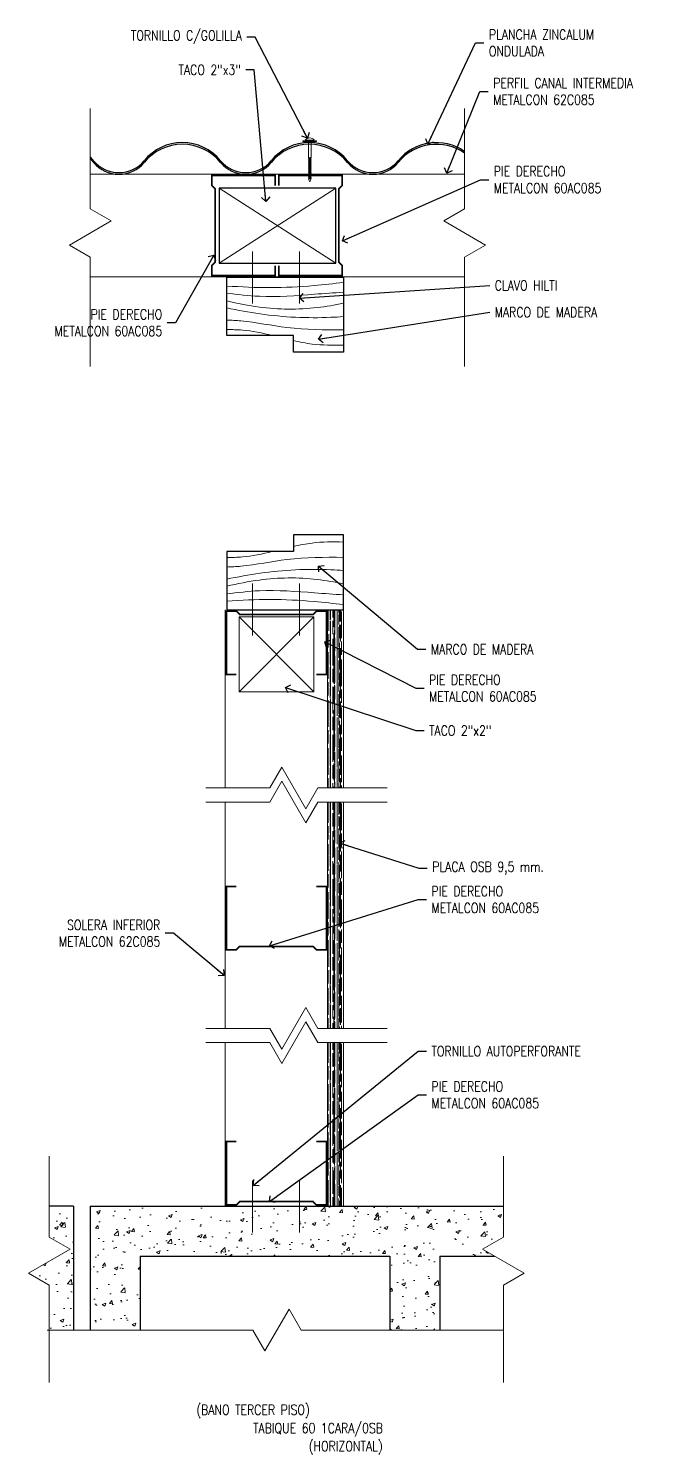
# Model space of a CAD drawing. Header units: metres. Extents: x -40 to 265, y 63 to 163.
# Drawn here: x -36.419 to -36.046, y 64.436 to 65.291 of the extents above; entities that cross this region are included whole.
import ezdxf

# ---------------------------------------------------------------- set-up
doc = ezdxf.new("R2010")
doc.units = ezdxf.units.M
doc.header["$LTSCALE"] = 5
doc.header["$MEASUREMENT"] = 0
doc.linetypes.add('CENTER', pattern=[2, 1.25, -0.25, 0.25, -0.25])
doc.layers.get('0').update_dxf_attribs({"color": 30})
for name, color, linetype, lineweight in [('A-ANNO-SYMB', 3, 'Continuous', 18), ('A-ANNO-TEXT', 3, 'Continuous', 18), ('A-DETL-MBND', 3, 'Continuous', 18), ('A-DETL-MCUT', 4, 'Continuous', 25), ('A-DETL-PATT', 8, 'Continuous', 18)]:
    doc.layers.add(name, color=color, linetype=linetype, lineweight=lineweight)
doc.styles.add('E-ROMANS', font='romans.shx', dxfattribs={"width": 0.8})
doc.dimstyles.new('E-0001_ARW_18', dxfattribs={"dimscale": 0.001, "dimtxt": 1.8, "dimasz": 1.8, "dimexe": 0.9, "dimexo": 0.6, "dimgap": 0.9, "dimtad": 0, "dimdec": 0, "dimlfac": 1000, "dimzin": 0, "dimdsep": 46, "dimtxsty": 'E-ROMANS', "dimblk": 'OPEN90', "dimcen": 0.9, "dimclrd": 256, "dimclre": 256, "dimclrt": 256, "dimadec": 0, "dimazin": 0, "dimtfac": 1, "dimtdec": 0, "dimtmove": 1, "dimatfit": 3, "dimldrblk": 'OPEN90', "dimfxl": 1, "dimtfill": 1, "dimtolj": 1, "dimtzin": 0, "dimarcsym": 0})
pattern_1 = [(50, (0.703866, -1.147734), (0.0215178055, -0.001882564), [0.00225, -0.02475]), (355, (0.703866, -1.147734), (-0.00416254, 0.022565764), [0.0018, -0.0198]), (100.4514, (0.70566, -1.14789), (0.0173552815, 0.020683186), [0.001912206, -0.0210342634]), (46.1842, (0.703866, -1.141734), (0.032017231, -0.00496557), [0.003375, -0.037125]), (96.6356, (0.706534, -1.142147), (0.028039881, 0.029223536), [0.002868309, -0.03155139]), (351.1842, (0.703866, -1.141734), (0.028039858, 0.029223558), [0.0027, -0.0297]), (21, (0.706866, -1.143234), (0.0179072116, -0.0120785667), [0.00225, -0.02475]), (326, (0.706866, -1.143234), (0.00729946, 0.0217545014), [0.0018, -0.0198]), (71.4514, (0.708358, -1.14424), (0.025206679, 0.009675915), [0.001912206, -0.0210342634]), (37.5, (0.703866, -1.147734), (0.00036479566, 0.0099868156), [0, -0.01956, 0, -0.0201, 0, -0.019875]), (7.5, (0.703866, -1.147734), (0.0078920861, 0.0118323514), [0, -0.01146, 0, -0.01911, 0, -0.007575]), (327.5, (0.697176, -1.147734), (0.0160146731, -0.00067664615), [0, -0.0075, 0, -0.0234, 0, -0.03105]), (317.5, (0.694176, -1.147734), (0.017495585, 0.0030031495), [0, -0.00975, 0, -0.01554, 0, -0.02205])]
pattern_2 = [(90, (0, -1.0666082), (-0.002, 0.0044), [0.03, -0.004, 0.01, -0.002]), (90, (-0.001, -1.0639482), (-0.00266, -0.002), [0.006, -0.00066, 0.012, -0.0015]), (90, (-0.0017, -1.0656082), (-0.00134, 0.0104), [0.016, -0.0028, 0.008, -0.002])]

# ---------------------------------------------------------------- blocks, each defined once
blk = doc.blocks.new('_Open90')
at = {"color": 0, "linetype": 'ByBlock', "lineweight": -2}
for p, q in [((0, 0), (-1, 0)), ((-0.5, 0.5), (0, 0)), ((0, 0), (-0.5, -0.5))]:
    blk.add_line(p, q, dxfattribs=at)

msp = doc.modelspace()

# ---------------------------------------------------------------- hatches: boundary and pattern name
at = {"layer": 'A-DETL-PATT'}
h = msp.add_hatch(dxfattribs=at)
h.set_pattern_fill('AR-RROOF', color=256, scale=0.002, angle=90, style=0)
h.set_pattern_definition(pattern_2)
h.paths.add_polyline_path([(-36.230209, 64.942666), (-36.239709, 64.942666), (-36.239709, 64.835948), (-36.230209, 64.835948)])
h = msp.add_hatch(dxfattribs=at)
h.set_pattern_fill('AR-RROOF', color=256, scale=0.002, angle=90, style=0)
h.set_pattern_definition(pattern_2)
h.paths.add_polyline_path([(-36.239709, 64.691736), (-36.230209, 64.691736), (-36.230209, 64.827438), (-36.239709, 64.827438)])
h = msp.add_hatch(dxfattribs=at)
h.set_pattern_fill('AR-RROOF', color=256, scale=0.002, angle=90, style=0)
h.set_pattern_definition(pattern_2)
h.paths.add_polyline_path([(-36.239709, 64.585117), (-36.230209, 64.585117), (-36.230209, 64.683226), (-36.239709, 64.683226)])
h = msp.add_hatch(dxfattribs=at)
h.set_pattern_fill('AR-CONC', color=256, scale=0.003, style=0)
h.set_pattern_definition(pattern_1)
h.paths.add_polyline_path([(-36.392281, 64.585117), (-36.406719, 64.585117), (-36.406719, 64.566539), (-36.394219, 64.559323), (-36.419219, 64.544889), (-36.406719, 64.537672), (-36.406719, 64.510818), (-36.392281, 64.510818)])
h = msp.add_hatch(dxfattribs=at)
h.set_pattern_fill('AR-CONC', color=256, scale=0.003, style=0)
h.set_pattern_definition(pattern_1)
h.paths.add_polyline_path([(-36.382281, 64.585117), (-36.382281, 64.510818), (-36.352281, 64.510818), (-36.352281, 64.555117), (-36.202281, 64.555117), (-36.202281, 64.510818), (-36.172281, 64.510818), (-36.172281, 64.555117), (-36.139444, 64.555117), (-36.14673, 64.559323), (-36.13423, 64.566539), (-36.13423, 64.585117)])

# ---------------------------------------------------------------- linework, layer by layer
at = {"layer": 'A-ANNO-SYMB'}
for p, q in [((-36.382174, 65.18315), (-36.382174, 65.243357)), ((-36.157474, 65.18315), (-36.157474, 65.243357)), ((-36.304824, 65.150645), (-36.234824, 65.195645)), ((-36.304824, 65.195645), (-36.234824, 65.150645)), ((-36.369674, 65.175933), (-36.382174, 65.18315)), ((-36.169974, 65.175933), (-36.157474, 65.18315)), ((-36.394674, 65.161499), (-36.369674, 65.175933)), ((-36.144974, 65.161499), (-36.169974, 65.175933)), ((-36.382174, 65.154282), (-36.394674, 65.161499)), ((-36.157474, 65.154282), (-36.144974, 65.161499)), ((-36.382174, 65.088772), (-36.382174, 65.154282)), ((-36.157474, 65.088772), (-36.157474, 65.154282)), ((-36.29288, 64.893559), (-36.24788, 64.938559)), ((-36.29288, 64.938559), (-36.24788, 64.893559)), ((-36.274412, 64.835948), (-36.267195, 64.848448)), ((-36.267195, 64.848448), (-36.252761, 64.823448)), ((-36.274412, 64.827438), (-36.267195, 64.839938)), ((-36.267195, 64.839938), (-36.252761, 64.814938)), ((-36.312744, 64.835948), (-36.274412, 64.835948)), ((-36.252761, 64.823448), (-36.245544, 64.835948)), ((-36.245544, 64.835948), (-36.204022, 64.835948)), ((-36.312744, 64.827438), (-36.274412, 64.827438)), ((-36.252761, 64.814938), (-36.245544, 64.827438)), ((-36.245544, 64.827438), (-36.204022, 64.827438)), ((-36.267195, 64.679236), (-36.252761, 64.704236)), ((-36.252761, 64.704236), (-36.245544, 64.691736)), ((-36.267195, 64.670726), (-36.252761, 64.695726)), ((-36.252761, 64.695726), (-36.245544, 64.683226)), ((-36.312744, 64.691736), (-36.274412, 64.691736)), ((-36.274412, 64.691736), (-36.267195, 64.679236)), ((-36.245544, 64.691736), (-36.204022, 64.691736)), ((-36.312744, 64.683226), (-36.274412, 64.683226)), ((-36.274412, 64.683226), (-36.267195, 64.670726)), ((-36.245544, 64.683226), (-36.204022, 64.683226)), ((-36.406719, 64.566539), (-36.406719, 64.615035)), ((-36.13423, 64.566539), (-36.13423, 64.615035)), ((-36.394219, 64.559323), (-36.406719, 64.566539)), ((-36.14673, 64.559323), (-36.13423, 64.566539)), ((-36.419219, 64.544889), (-36.394219, 64.559323)), ((-36.12173, 64.544889), (-36.14673, 64.559323)), ((-36.406719, 64.537672), (-36.419219, 64.544889)), ((-36.13423, 64.537672), (-36.12173, 64.544889)), ((-36.406719, 64.479402), (-36.406719, 64.537672)), ((-36.13423, 64.479402), (-36.13423, 64.537672)), ((-36.277304, 64.498318), (-36.262871, 64.523318)), ((-36.262871, 64.523318), (-36.255654, 64.510818)), ((-36.408103, 64.510818), (-36.284521, 64.510818)), ((-36.284521, 64.510818), (-36.277304, 64.498318)), ((-36.255654, 64.510818), (-36.13423, 64.510818))]:
    msp.add_line(p, q, dxfattribs=at)
for centre in [(-36.403033, 65.193267), (-36.403033, 65.192267)]:
    msp.add_arc(centre, 0.029661, 39.424063, 45.310147, dxfattribs=at)
at = {"layer": 'A-DETL-MBND'}
for p, q in [((-36.254555, 65.223527), (-36.254555, 65.224076)), ((-36.251259, 65.224076), (-36.251259, 65.224351)), ((-36.251259, 65.223527), (-36.251259, 65.213805)), ((-36.249611, 65.224076), (-36.249611, 65.224351)), ((-36.249611, 65.21419), (-36.249611, 65.223527)), ((-36.246315, 65.223527), (-36.246315, 65.224076)), ((-36.157474, 65.203928), (-36.382174, 65.203928)), ((-36.157474, 65.142355), (-36.382174, 65.142355)), ((-36.301281, 64.835948), (-36.301281, 64.942666)), ((-36.239709, 64.835948), (-36.239709, 64.942666)), ((-36.230209, 64.942666), (-36.230209, 64.835948)), ((-36.301281, 64.827438), (-36.301281, 64.691736)), ((-36.239709, 64.827438), (-36.239709, 64.691736)), ((-36.230209, 64.827438), (-36.230209, 64.691736)), ((-36.301281, 64.683226), (-36.301281, 64.585117)), ((-36.239709, 64.683226), (-36.239709, 64.585117)), ((-36.230209, 64.683226), (-36.230209, 64.585117))]:
    msp.add_line(p, q, dxfattribs=at)
at = {"layer": 'A-DETL-MBND', "linetype": 'CENTER'}
for p, q in [((-36.284748, 65.157624), (-36.284748, 65.126473)), ((-36.256607, 65.157624), (-36.256607, 65.126473)), ((-36.284748, 64.927327), (-36.284748, 64.958478)), ((-36.256607, 64.927327), (-36.256607, 64.958478)), ((-36.284748, 64.600456), (-36.284748, 64.569305)), ((-36.256607, 64.600456), (-36.256607, 64.569305))]:
    msp.add_line(p, q, dxfattribs=at)
at = {"layer": 'A-DETL-MBND'}
for points in [[(-36.254555, 65.224076), (-36.246315, 65.224076)], [(-36.254555, 65.223527), (-36.246315, 65.223527)], [(-36.253182, 65.224351), (-36.247688, 65.224351)], [(-36.249611, 65.21419), (-36.251259, 65.213805)], [(-36.251259, 65.213805), (-36.250833, 65.213697), (-36.250026, 65.213886), (-36.249611, 65.213581), (-36.251259, 65.213196)], [(-36.250833, 65.213697), (-36.251259, 65.213196), (-36.250833, 65.213088)], [(-36.250833, 65.213088), (-36.251259, 65.212587), (-36.250833, 65.21248)], [(-36.249611, 65.212973), (-36.251259, 65.212587)], [(-36.250833, 65.21248), (-36.251259, 65.211979), (-36.250833, 65.211871)], [(-36.249611, 65.212364), (-36.251259, 65.211979)], [(-36.250833, 65.211871), (-36.251259, 65.21137), (-36.250833, 65.211262)], [(-36.249611, 65.211755), (-36.251259, 65.21137)], [(-36.250833, 65.211262), (-36.251259, 65.210761), (-36.250833, 65.210654)], [(-36.249611, 65.211147), (-36.251259, 65.210761)], [(-36.250833, 65.210654), (-36.251259, 65.210153), (-36.250833, 65.210045)], [(-36.249611, 65.210538), (-36.251259, 65.210153)], [(-36.250833, 65.210045), (-36.251259, 65.209544), (-36.250833, 65.209436)], [(-36.249611, 65.209929), (-36.251259, 65.209544)], [(-36.250833, 65.209436), (-36.251259, 65.208935), (-36.250833, 65.208828)], [(-36.249611, 65.209321), (-36.251259, 65.208935)], [(-36.250833, 65.208828), (-36.251259, 65.208327), (-36.250833, 65.208219)], [(-36.249611, 65.208712), (-36.251259, 65.208327)], [(-36.250833, 65.208219), (-36.251259, 65.207718), (-36.250833, 65.20761)], [(-36.249611, 65.208103), (-36.251259, 65.207718)], [(-36.250833, 65.20761), (-36.251259, 65.207109), (-36.250833, 65.207002)], [(-36.251259, 65.207109), (-36.249611, 65.207495), (-36.250026, 65.20719), (-36.249611, 65.206886), (-36.251259, 65.206501)], [(-36.250833, 65.207002), (-36.251259, 65.206501), (-36.250833, 65.206393)], [(-36.250833, 65.206393), (-36.251259, 65.205892), (-36.250833, 65.205784)], [(-36.250026, 65.213277), (-36.250833, 65.213088)], [(-36.250026, 65.212668), (-36.250833, 65.21248)], [(-36.250026, 65.21206), (-36.250833, 65.211871)], [(-36.250026, 65.211451), (-36.250833, 65.211262)], [(-36.250026, 65.210842), (-36.250833, 65.210654)], [(-36.250026, 65.210234), (-36.250833, 65.210045)], [(-36.250026, 65.209625), (-36.250833, 65.209436)], [(-36.250026, 65.209016), (-36.250833, 65.208828)], [(-36.250026, 65.208408), (-36.250833, 65.208219)], [(-36.250026, 65.207799), (-36.250833, 65.20761)], [(-36.250026, 65.20719), (-36.250833, 65.207002)], [(-36.250026, 65.206582), (-36.250833, 65.206393)], [(-36.249611, 65.21419), (-36.250026, 65.213886)], [(-36.249611, 65.213581), (-36.250026, 65.213277)], [(-36.249611, 65.212973), (-36.250026, 65.213277)], [(-36.249611, 65.212973), (-36.250026, 65.212668)], [(-36.249611, 65.212364), (-36.250026, 65.212668)], [(-36.249611, 65.212364), (-36.250026, 65.21206)], [(-36.249611, 65.211755), (-36.250026, 65.21206)], [(-36.249611, 65.211755), (-36.250026, 65.211451)], [(-36.249611, 65.211147), (-36.250026, 65.211451)], [(-36.249611, 65.211147), (-36.250026, 65.210842)], [(-36.249611, 65.210538), (-36.250026, 65.210842)], [(-36.249611, 65.210538), (-36.250026, 65.210234)], [(-36.249611, 65.209929), (-36.250026, 65.210234)], [(-36.249611, 65.209929), (-36.250026, 65.209625)], [(-36.249611, 65.209321), (-36.250026, 65.209625)], [(-36.249611, 65.209321), (-36.250026, 65.209016)], [(-36.249611, 65.208712), (-36.250026, 65.209016)], [(-36.249611, 65.208712), (-36.250026, 65.208408)], [(-36.249611, 65.208103), (-36.250026, 65.208408)], [(-36.249611, 65.208103), (-36.250026, 65.207799)], [(-36.249611, 65.207495), (-36.250026, 65.207799)], [(-36.249611, 65.206886), (-36.250026, 65.206582)], [(-36.249611, 65.206277), (-36.250026, 65.206582)], [(-36.249611, 65.206277), (-36.251259, 65.205892)], [(-36.250833, 65.205784), (-36.251259, 65.205283), (-36.250833, 65.205176)], [(-36.249611, 65.205669), (-36.251259, 65.205283)], [(-36.249999, 65.205345), (-36.249611, 65.20506), (-36.251259, 65.204675)], [(-36.251259, 65.205283), (-36.250997, 65.205345)], [(-36.251207, 65.205345), (-36.251259, 65.205283), (-36.250833, 65.205176)], [(-36.250833, 65.205176), (-36.251259, 65.204675), (-36.250833, 65.204567)], [(-36.249611, 65.20506), (-36.251259, 65.204675)], [(-36.250833, 65.204567), (-36.251259, 65.204066), (-36.250833, 65.203958)], [(-36.249611, 65.204451), (-36.251259, 65.204066)], [(-36.250833, 65.203958), (-36.251259, 65.203457), (-36.250833, 65.20335)], [(-36.249611, 65.203843), (-36.251259, 65.203457)], [(-36.250833, 65.20335), (-36.251259, 65.202849), (-36.250833, 65.202741)], [(-36.249611, 65.203234), (-36.251259, 65.202849)], [(-36.250833, 65.202741), (-36.251259, 65.20224), (-36.250833, 65.202132)], [(-36.249611, 65.202625), (-36.251259, 65.20224)], [(-36.250833, 65.202132), (-36.251259, 65.201631), (-36.250833, 65.201524)], [(-36.249611, 65.202017), (-36.251259, 65.201631)], [(-36.250833, 65.201524), (-36.251259, 65.201023)], [(-36.249611, 65.201408), (-36.251259, 65.201023)], [(-36.251259, 65.201023), (-36.250429, 65.199351)], [(-36.250026, 65.205973), (-36.250833, 65.205784)], [(-36.250026, 65.205364), (-36.250833, 65.205176)], [(-36.25011, 65.205345), (-36.250833, 65.205176)], [(-36.250026, 65.204756), (-36.250833, 65.204567)], [(-36.250026, 65.204147), (-36.250833, 65.203958)], [(-36.250026, 65.203538), (-36.250833, 65.20335)], [(-36.250026, 65.20293), (-36.250833, 65.202741)], [(-36.250026, 65.202321), (-36.250833, 65.202132)], [(-36.250026, 65.201712), (-36.250833, 65.201524)], [(-36.249611, 65.201408), (-36.250429, 65.199351)], [(-36.249611, 65.206277), (-36.250026, 65.205973)], [(-36.249611, 65.205669), (-36.250026, 65.205973)], [(-36.249611, 65.205669), (-36.250026, 65.205364)], [(-36.249611, 65.20506), (-36.250026, 65.205364)], [(-36.249611, 65.20506), (-36.250026, 65.204756)], [(-36.249611, 65.20506), (-36.250026, 65.204756)], [(-36.249611, 65.204451), (-36.250026, 65.204756)], [(-36.249611, 65.204451), (-36.250026, 65.204147)], [(-36.249611, 65.203843), (-36.250026, 65.204147)], [(-36.249611, 65.203843), (-36.250026, 65.203538)], [(-36.249611, 65.203234), (-36.250026, 65.203538)], [(-36.249611, 65.203234), (-36.250026, 65.20293)], [(-36.249611, 65.202625), (-36.250026, 65.20293)], [(-36.249611, 65.202625), (-36.250026, 65.202321)], [(-36.249611, 65.202017), (-36.250026, 65.202321)], [(-36.249611, 65.202017), (-36.250026, 65.201712)], [(-36.249611, 65.201408), (-36.250026, 65.201712)]]:
    msp.add_lwpolyline(points, dxfattribs=at)
msp.add_lwpolyline([(-36.24788, 64.938559), (-36.29288, 64.938559), (-36.29288, 64.893559), (-36.24788, 64.893559)], close=True, dxfattribs=at)
msp.add_arc((-36.250435, 65.222291), 0.003433, 36.869898, 143.130102, dxfattribs=at)
at = {"layer": 'A-DETL-MCUT'}
for p, q in [((-36.392281, 64.585117), (-36.406719, 64.585117)), ((-36.392281, 64.585117), (-36.392281, 64.510818)), ((-36.392281, 64.585117), (-36.392281, 64.510818)), ((-36.382281, 64.585117), (-36.13423, 64.585117)), ((-36.382281, 64.585117), (-36.382281, 64.510818)), ((-36.352281, 64.555117), (-36.352281, 64.510818)), ((-36.352281, 64.555117), (-36.202281, 64.555117)), ((-36.202281, 64.555117), (-36.202281, 64.510818)), ((-36.172281, 64.555117), (-36.139444, 64.555117)), ((-36.172281, 64.555117), (-36.172281, 64.510818))]:
    msp.add_line(p, q, dxfattribs=at)
at = {"layer": 'A-DETL-MCUT', "const_width": 0.001}
for points in [[(-36.271234, 65.197201), (-36.271234, 65.203201), (-36.309234, 65.203201), (-36.309234, 65.197201), (-36.307258, 65.195256), (-36.307258, 65.162201), (-36.307258, 65.151145), (-36.309234, 65.149201), (-36.309234, 65.143201), (-36.271234, 65.143201), (-36.271234, 65.149201)], [(-36.268919, 65.197201), (-36.268919, 65.203201), (-36.230919, 65.203201), (-36.230919, 65.197201), (-36.232896, 65.195256), (-36.232896, 65.162201), (-36.232896, 65.151145), (-36.230919, 65.149201), (-36.230919, 65.143201), (-36.268919, 65.143201), (-36.268919, 65.149201)], [(-36.246436, 64.903939), (-36.240436, 64.903939), (-36.240436, 64.941939), (-36.246436, 64.941939), (-36.24838, 64.939963), (-36.281436, 64.939963), (-36.292491, 64.939963), (-36.294436, 64.941939), (-36.300436, 64.941939), (-36.300436, 64.903939), (-36.294436, 64.903939)], [(-36.246436, 64.776907), (-36.240436, 64.776907), (-36.240436, 64.738907), (-36.246436, 64.738907), (-36.24838, 64.740883), (-36.281436, 64.740883), (-36.292491, 64.740883), (-36.294436, 64.738907), (-36.300436, 64.738907), (-36.300436, 64.776907), (-36.294436, 64.776907)], [(-36.246436, 64.623843), (-36.240436, 64.623843), (-36.240436, 64.585843), (-36.246436, 64.585843), (-36.24838, 64.58782), (-36.281436, 64.58782), (-36.292491, 64.58782), (-36.294436, 64.585843), (-36.300436, 64.585843), (-36.300436, 64.623843), (-36.294436, 64.623843)]]:
    msp.add_lwpolyline(points, dxfattribs=at)
at = {"layer": 'A-DETL-MCUT'}
for points in [[(-36.234824, 65.195645), (-36.304824, 65.195645), (-36.304824, 65.150645), (-36.234824, 65.150645)], [(-36.300209, 65.142285), (-36.230209, 65.142285), (-36.230209, 65.097285), (-36.260209, 65.097285), (-36.260209, 65.107285), (-36.300209, 65.107285)], [(-36.300209, 64.942666), (-36.230209, 64.942666), (-36.230209, 64.987666), (-36.260209, 64.987666), (-36.260209, 64.977666), (-36.300209, 64.977666)]]:
    msp.add_lwpolyline(points, close=True, dxfattribs=at)
for centre, radius, start, end in [((-36.326833, 65.193267), 0.029661, 39.424063, 140.575937), ((-36.326833, 65.192267), 0.029661, 39.424063, 140.575937), ((-36.250633, 65.193267), 0.029661, 39.424063, 140.575937), ((-36.250633, 65.192267), 0.029661, 39.424063, 140.575937), ((-36.174433, 65.193267), 0.029661, 55.126746, 140.575937), ((-36.174433, 65.192267), 0.029661, 55.126746, 140.575937), ((-36.364933, 65.224589), 0.019661, 219.424063, 320.575937), ((-36.364933, 65.223589), 0.019661, 219.424063, 320.575937), ((-36.288733, 65.224589), 0.019661, 219.424063, 320.575937), ((-36.288733, 65.223589), 0.019661, 219.424063, 320.575937), ((-36.212533, 65.224589), 0.019661, 219.424063, 320.575937), ((-36.212533, 65.223589), 0.019661, 219.424063, 320.575937)]:
    msp.add_arc(centre, radius, start, end, dxfattribs=at)
at = {"layer": 'A-DETL-PATT'}
for points, knots in [([(-36.300209, 65.136924), (-36.291547, 65.136396), (-36.274074, 65.135557), (-36.250675, 65.136732), (-36.236058, 65.138406), (-36.230209, 65.139127)], [0.009354785, 0.009354785, 0.009354785, 0.009354785, 0.03537207, 0.061827822, 0.079508358, 0.079508358, 0.079508358, 0.079508358]), ([(-36.300209, 65.13271), (-36.293703, 65.131845), (-36.276192, 65.129734), (-36.252758, 65.131644), (-36.23596, 65.132829), (-36.230209, 65.133228)], [0.003837012, 0.003837012, 0.003837012, 0.003837012, 0.02348313, 0.056693532, 0.073999908, 0.073999908, 0.073999908, 0.073999908]), ([(-36.300209, 65.128), (-36.293732, 65.12656), (-36.275907, 65.122831), (-36.252056, 65.12263), (-36.235421, 65.12554), (-36.230209, 65.126596)], [0.004217492, 0.004217492, 0.004217492, 0.004217492, 0.02410572, 0.058831224, 0.074780849, 0.074780849, 0.074780849, 0.074780849]), ([(-36.300209, 65.123802), (-36.293578, 65.122483), (-36.272981, 65.118555), (-36.249366, 65.117413), (-36.232695, 65.118425), (-36.230209, 65.118605)], [0.004199157, 0.004199157, 0.004199157, 0.004199157, 0.024476426, 0.067095763, 0.074575759, 0.074575759, 0.074575759, 0.074575759]), ([(-36.300209, 65.116544), (-36.297375, 65.116451), (-36.285259, 65.115769), (-36.262196, 65.110725), (-36.241545, 65.110618), (-36.230209, 65.110739)], [0.014240088, 0.014240088, 0.014240088, 0.014240088, 0.022747998, 0.050691002, 0.084591601, 0.084591601, 0.084591601, 0.084591601]), ([(-36.300209, 65.110793), (-36.297061, 65.110831), (-36.287898, 65.110648), (-36.278911, 65.108711), (-36.273016, 65.107285)], [0.00900624, 0.00900624, 0.00900624, 0.00900624, 0.018437602, 0.03654923, 0.03654923, 0.03654923, 0.03654923]), ([(-36.260209, 65.104175), (-36.25651, 65.103342), (-36.246617, 65.101419), (-36.236534, 65.101351), (-36.230209, 65.101539)], [0.049664349, 0.049664349, 0.049664349, 0.049664349, 0.061006173, 0.079906749, 0.079906749, 0.079906749, 0.079906749]), ([(-36.300209, 64.974158), (-36.297061, 64.97412), (-36.287898, 64.974302), (-36.278911, 64.97624), (-36.273016, 64.977666)], [0.00900624, 0.00900624, 0.00900624, 0.00900624, 0.018437602, 0.03654923, 0.03654923, 0.03654923, 0.03654923]), ([(-36.260209, 64.980776), (-36.25651, 64.981609), (-36.246617, 64.983532), (-36.236534, 64.983599), (-36.230209, 64.983411)], [0.049664349, 0.049664349, 0.049664349, 0.049664349, 0.061006173, 0.079906749, 0.079906749, 0.079906749, 0.079906749]), ([(-36.300209, 64.968407), (-36.297375, 64.9685), (-36.285259, 64.969181), (-36.262196, 64.974226), (-36.241545, 64.974333), (-36.230209, 64.974212)], [0.014240088, 0.014240088, 0.014240088, 0.014240088, 0.022747998, 0.050691002, 0.084591601, 0.084591601, 0.084591601, 0.084591601]), ([(-36.300209, 64.961149), (-36.293578, 64.962467), (-36.272981, 64.966396), (-36.249366, 64.967538), (-36.232695, 64.966526), (-36.230209, 64.966346)], [0.004199157, 0.004199157, 0.004199157, 0.004199157, 0.024476426, 0.067095763, 0.074575759, 0.074575759, 0.074575759, 0.074575759]), ([(-36.300209, 64.956951), (-36.293732, 64.958391), (-36.275907, 64.962119), (-36.252056, 64.96232), (-36.235421, 64.959411), (-36.230209, 64.958355)], [0.004217492, 0.004217492, 0.004217492, 0.004217492, 0.02410572, 0.058831224, 0.074780849, 0.074780849, 0.074780849, 0.074780849]), ([(-36.300209, 64.952241), (-36.293703, 64.953105), (-36.276192, 64.955216), (-36.252758, 64.953307), (-36.23596, 64.952122), (-36.230209, 64.951723)], [0.003837012, 0.003837012, 0.003837012, 0.003837012, 0.02348313, 0.056693532, 0.073999908, 0.073999908, 0.073999908, 0.073999908]), ([(-36.300209, 64.948027), (-36.291547, 64.948555), (-36.274074, 64.949394), (-36.250675, 64.948218), (-36.236058, 64.946545), (-36.230209, 64.945824)], [0.009354785, 0.009354785, 0.009354785, 0.009354785, 0.03537207, 0.061827822, 0.079508358, 0.079508358, 0.079508358, 0.079508358])]:
    msp.add_open_spline(points, degree=3, knots=knots, dxfattribs=at)

# ---------------------------------------------------------------- texts
at = {"layer": 'A-ANNO-TEXT', "char_height": 0.006, "style": 'E-ROMANS'}
for s, insert, attachment_point in [('TORNILLO C/GOLILLA', (-36.291121, 65.286221), 6), ('PLANCHA ZINCALUM\\PONDULADA', (-36.142909, 65.282717), 4), ('TACO 2"x3"', (-36.291776, 65.266586), 6), ('PERFIL CANAL INTERMEDIA\\PMETALCON 62C085', (-36.140306, 65.253686), 4), ('PIE DERECHO \\PMETALCON 60AC085', (-36.139988, 65.200719), 4), ('CLAVO HILTI', (-36.139406, 65.137274), 4), ('PIE DERECHO \\PMETALCON 60AC085', (-36.338989, 65.11491), 6), ('MARCO DE MADERA', (-36.139406, 65.121242), 4), ('MARCO DE MADERA', (-36.177695, 64.919056), 4), ('PIE DERECHO \\PMETALCON 60AC085', (-36.178844, 64.895787), 4), ('TACO 2"x2"', (-36.178844, 64.870357), 4), ('PLACA OSB 9,5 mm.', (-36.176935, 64.787753), 4), ('PIE DERECHO \\PMETALCON 60AC085', (-36.177381, 64.76897), 4), ('SOLERA INFERIOR \\PMETALCON 62C085', (-36.340126, 64.748778), 6), ('TORNILLO AUTOPERFORANTE', (-36.177381, 64.678046), 4), ('PIE DERECHO \\PMETALCON 60AC085', (-36.177381, 64.65187), 4), ('(BANO TERCER PISO)', (-36.250415, 64.462009), 6), ('TABIQUE 60 1CARA/0SB', (-36.206506, 64.451016), 6), ('(HORIZONTAL)', (-36.206625, 64.4402), 6)]:
    msp.add_mtext(s, dxfattribs=dict(at, insert=insert, attachment_point=attachment_point))

# ---------------------------------------------------------------- leaders
at = {"layer": 'A-ANNO-SYMB', "annotation_type": 0, "has_hookline": 1}
for points, hookline_direction, text_width in [([(-36.251805, 65.225652), (-36.283121, 65.286221), (-36.288121, 65.286221)], 1, 0.074743), ([(-36.179478, 65.221966), (-36.150909, 65.282717), (-36.145909, 65.282717)], 0, 0.069486), ([(-36.276696, 65.18769), (-36.283776, 65.266586), (-36.288776, 65.266586)], 1, 0.041143), ([(-36.168159, 65.204547), (-36.148306, 65.253686), (-36.143306, 65.253686)], 0, 0.0944), ([(-36.230854, 65.163994), (-36.147988, 65.200719), (-36.142988, 65.200719)], 0, 0.071314), ([(-36.307927, 65.155503), (-36.330989, 65.11491), (-36.335989, 65.11491)], 1, 0.071314), ([(-36.256613, 65.129711), (-36.142406, 65.137274)], 0, 0.041371), ([(-36.245249, 65.104996), (-36.142406, 65.121242)], 0, 0.069486), ([(-36.245249, 64.968968), (-36.185695, 64.919056), (-36.180695, 64.919056)], 0, 0.069486), ([(-36.241393, 64.923532), (-36.186844, 64.895787), (-36.181844, 64.895787)], 0, 0.071314), ([(-36.264934, 64.896194), (-36.186844, 64.870357), (-36.181844, 64.870357)], 0, 0.041143), ([(-36.232401, 64.802844), (-36.184935, 64.787753), (-36.179935, 64.787753)], 0, 0.076114), ([(-36.274671, 64.741187), (-36.185381, 64.76897), (-36.180381, 64.76897)], 0, 0.071314), ([(-36.301852, 64.723534), (-36.332126, 64.748778), (-36.337126, 64.748778)], 1, 0.0672), ([(-36.284388, 64.597604), (-36.185381, 64.678046), (-36.180381, 64.678046)], 0, 0.100114), ([(-36.274671, 64.587894), (-36.185381, 64.65187), (-36.180381, 64.65187)], 0, 0.071314)]:
    msp.add_leader(points, dimstyle='E-0001_ARW_18', override={"dimscale": 1, "dimtxt": 0.06, "dimasz": 0.005, "dimexe": 0.0015, "dimexo": 0.0005, "dimgap": 0.003, "dimtad": 0, "dimtxsty": 'E-ROMANS', "dimcen": 0.5, "dimclrd": 1, "dimclre": 1, "dimclrt": 2, "dimtfac": 0.5, "dimtofl": 0}, dxfattribs=dict(at, hookline_direction=hookline_direction, text_width=text_width))

doc.saveas('drawing.dxf')
